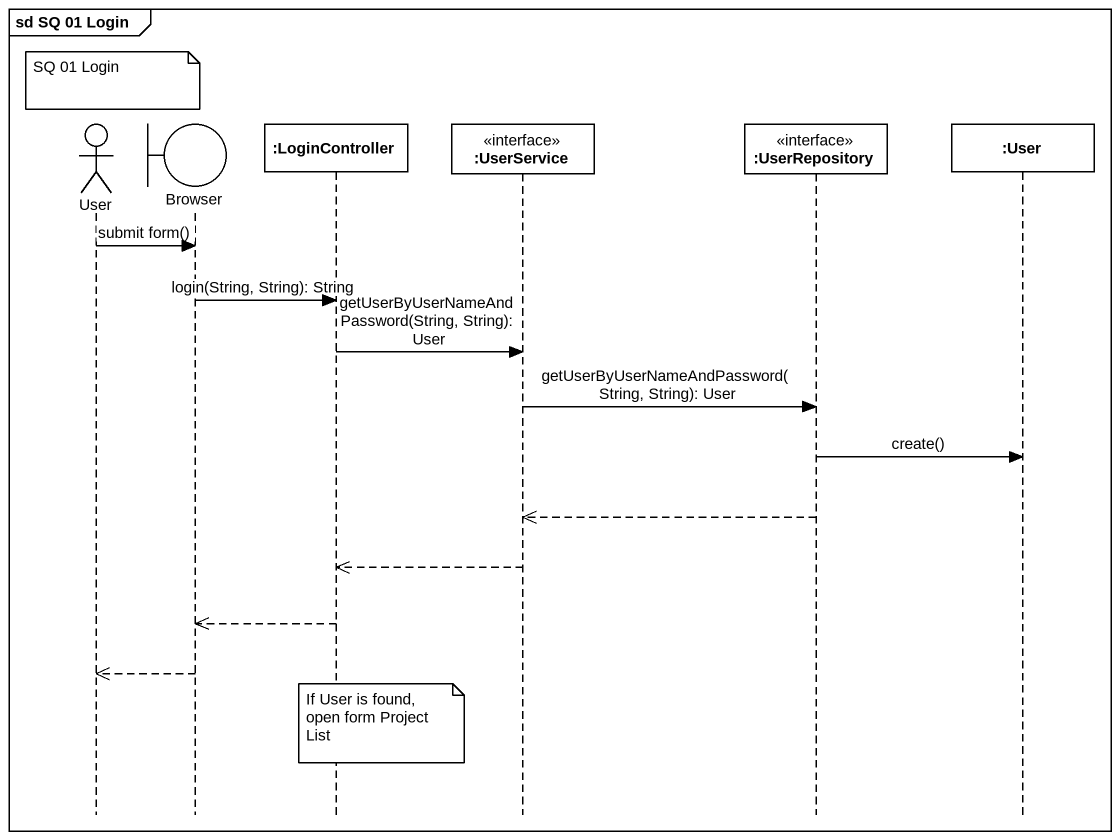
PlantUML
@startuml
mainframe sd SQ 01 Login
hide footbox
actor User
boundary Browser
participant ":LoginController" as LoginController
participant ":UserService" as UserService <<interface>>
participant ":UserRepository" as UserRepository <<interface>>
participant ":User" as User_2

note over User : SQ 01 Login
User -> Browser : submit form()
Browser -> LoginController : login(String, String): String
LoginController -> UserService : getUserByUserNameAndPassword(String, String): User
UserService -> UserRepository : getUserByUserNameAndPassword(String, String): User
UserRepository -> User_2 : create()
UserRepository -->> UserService
UserService -->> LoginController
LoginController -->> Browser
Browser -->> User
note over LoginController : If User is found, open form Project List
@enduml
